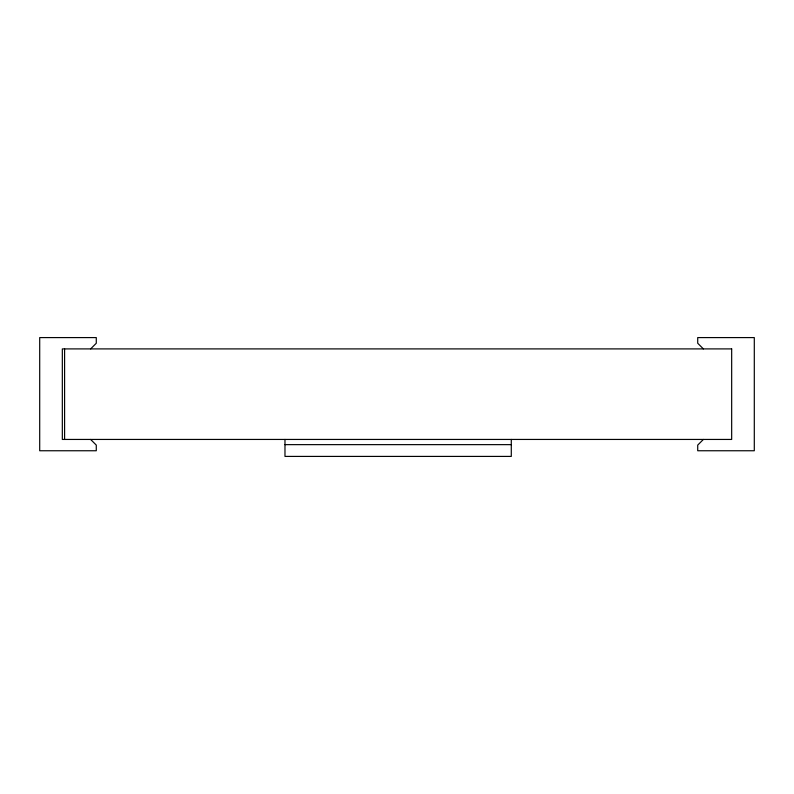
<?xml version="1.0" encoding="UTF-8"?>
<svg xmlns="http://www.w3.org/2000/svg" width="794" height="794" viewBox="0 0 794 794"><rect width="100%" height="100%" fill="white"/><g stroke="black" fill="none" stroke-linecap="round" stroke-linejoin="round"><path stroke-width="1.19" d="M90.625 348.903L96.282 343.246L96.282 337.589L39.7 337.589L39.7 450.754L96.282 450.754L96.282 445.097L90.625 439.439M703.375 439.439L697.718 445.097L697.718 450.754L754.3 450.754L754.3 337.589L697.718 337.589L697.718 343.246L703.375 348.903M284.977 444.64L511.286 444.64M511.286 439.439L511.286 456.411L284.977 456.411L284.977 439.439M64.592 348.903L64.592 439.439M731.671 348.903L62.329 348.903L62.329 439.439L731.671 439.439L731.671 348.903"/></g></svg>
